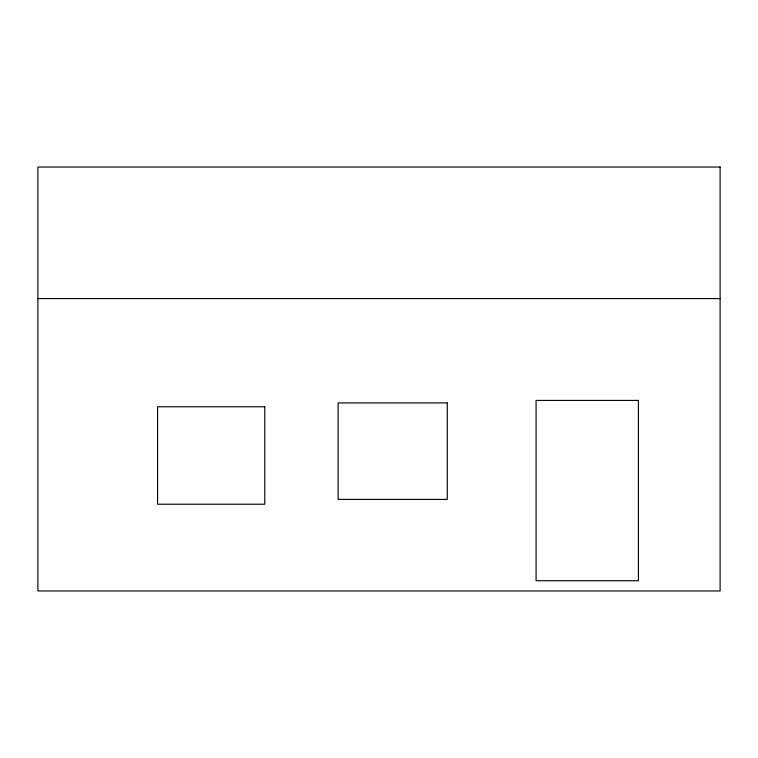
<?xml version="1.0" encoding="UTF-8"?>
<svg xmlns="http://www.w3.org/2000/svg" width="758" height="758" viewBox="0 0 758 758"><rect width="100%" height="100%" fill="white"/><g stroke="black" fill="none" stroke-linecap="round" stroke-linejoin="round"><path stroke-width="1.14" d="M37.9 298.595L720.1 298.595M720.1 167.035L37.9 167.035L37.9 590.965L720.1 590.965L720.1 167.035M638.407 400.423L536.077 400.423L536.077 580.723L638.407 580.723L638.407 400.423M447.286 402.915L338.134 402.915L338.134 499.389L447.286 499.389L447.286 402.915M264.769 406.762L157.569 406.762L157.569 504.222L264.769 504.222L264.769 406.762"/></g></svg>
